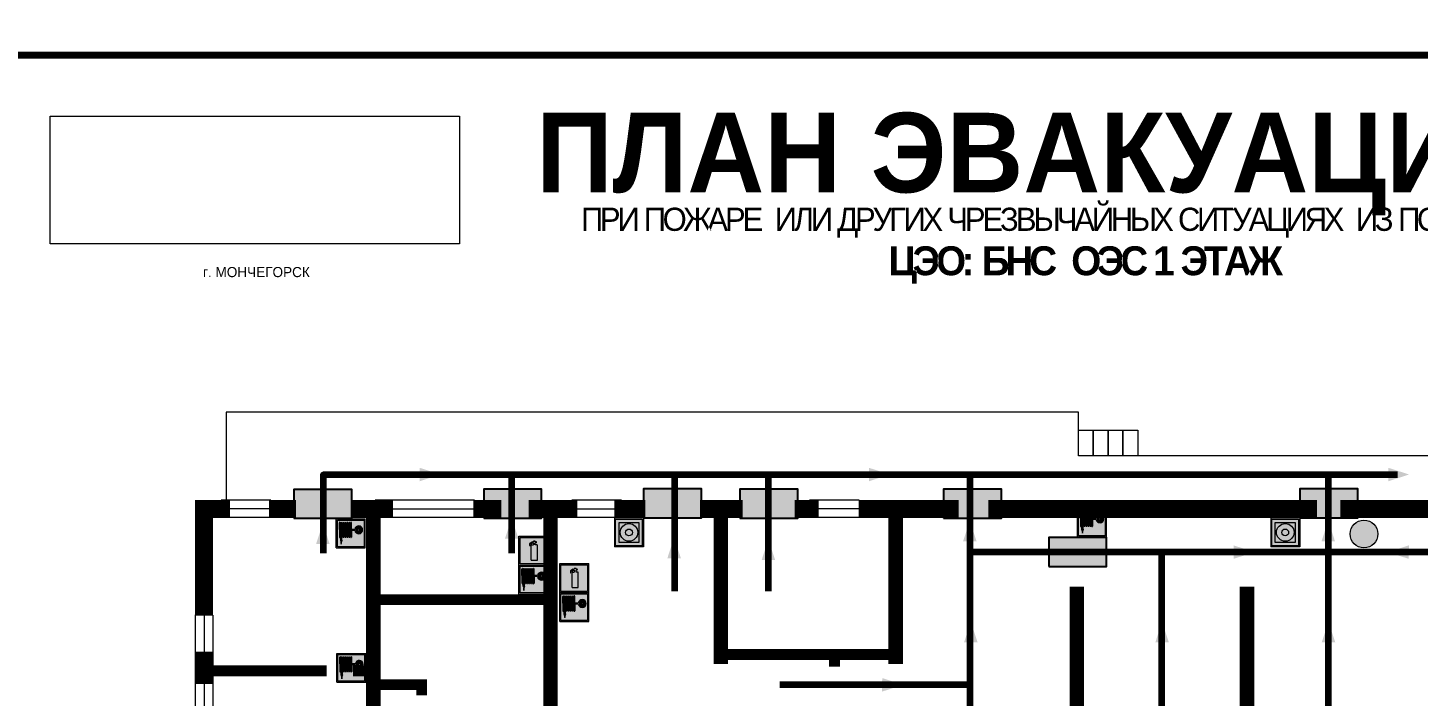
# Model space of a CAD drawing. Header units: millimetres. Extents: x 13114 to 67229, y 22859 to 38520.
# Drawn here: x 24668.9 to 25053.1, y 24492.9 to 24677.6 of the extents above; entities that cross this region are included whole.
import ezdxf

# ---------------------------------------------------------------- set-up
doc = ezdxf.new("R2010")
doc.units = ezdxf.units.MM
doc.layers.add('План_Штампы', color=7, linetype='Continuous')
doc.styles.add('обычный', font='arial.ttf')
picture_1 = doc.add_image_def('image1.jpg', size_in_pixel=(337, 105))

# ---------------------------------------------------------------- blocks, each defined once
blk = doc.blocks.new('A$C54414219')
at = {"true_color": 0xffffff}
h = blk.add_hatch(color=7, dxfattribs=at)
h.paths.add_polyline_path([(2.39, -9.45), (2.39, -18.3), (11.23, -18.3), (11.23, -9.45)], flags=0)
h.paths.add_polyline_path([(10.71, -13.87, -1), (2.92, -13.87, -1)], flags=0)
h.paths.add_polyline_path([(8.3, -13.87, -1), (5.33, -13.87, -1)], flags=0)
h.paths.add_polyline_path([(0.41, -7.47), (0.41, -20.27), (13.21, -20.27), (13.21, -7.47)])
h.paths.add_polyline_path([(0.92, -19.77), (12.71, -19.77), (12.71, -7.98), (0.92, -7.98)], flags=16)
h.paths.add_polyline_path([(11.23, -9.45), (11.23, -18.3), (2.39, -18.3), (2.39, -9.45)], flags=0)
at = {"lineweight": 5}
h = blk.add_hatch(color=242, dxfattribs=at)
h.paths.add_polyline_path([(12.71, -7.98), (0.92, -7.98), (0.92, -19.77), (12.71, -19.77)])
h.paths.add_polyline_path([(11.23, -18.3), (2.39, -18.3), (2.39, -9.45), (11.23, -9.45)], flags=16)
h.paths.add_polyline_path([(10.71, -13.87, -1), (2.92, -13.87, -1)], flags=0)
h.paths.add_polyline_path([(8.3, -13.87, -1), (5.33, -13.87, -1)], flags=0)
at = {"true_color": 0xffffff}
h = blk.add_hatch(color=7, dxfattribs=at)
h.paths.add_polyline_path([(2.39, -9.45), (2.39, -18.3), (11.23, -18.3), (11.23, -9.45)])
h.paths.add_polyline_path([(10.71, -13.87, -1), (2.92, -13.87, -1)], flags=16)
h.paths.add_polyline_path([(8.3, -13.87, -1), (5.33, -13.87, -1)], flags=0)
at = {"lineweight": 5}
h = blk.add_hatch(color=242, dxfattribs=at)
h.paths.add_polyline_path([(2.92, -13.87, 1), (10.71, -13.87, 1)])
h.paths.add_polyline_path([(8.3, -13.87, -1), (5.33, -13.87, -1)], flags=16)
at = {"color": 242, "lineweight": 5}
for p, q in [((0.41, -20.27), (0.41, -7.47)), ((0.41, -7.47), (13.21, -7.47)), ((0.41, -7.47), (13.21, -7.47)), ((13.21, -20.27), (13.21, -7.47)), ((0.41, -20.27), (13.21, -20.27))]:
    blk.add_line(p, q, dxfattribs=at)
for points in [[(0.92, -7.98), (12.71, -7.98), (12.71, -19.77), (0.92, -19.77)], [(2.39, -9.45), (11.23, -9.45), (11.23, -18.3), (2.39, -18.3)]]:
    blk.add_lwpolyline(points, close=True, dxfattribs=at)
for radius in [3.89, 1.49]:
    blk.add_circle((6.81, -13.87), radius, dxfattribs=at)
blk = doc.blocks.new('A$C7B8C2D5B')
at = {"lineweight": 0}
h = blk.add_hatch(color=5, dxfattribs=at)
h.dxf.hatch_style = 1
h.paths.add_polyline_path([(1.4, -3.02, 1), (-2.11, -3.02, 1)])
at = {"color": 5, "lineweight": 0}
blk.add_circle((-0.36, -3.02), 1.75, dxfattribs=at)
blk = doc.blocks.new('A$C7B4425F7')
at = {"true_color": 0xffffff}
blk.add_hatch(color=7, dxfattribs=at).paths.add_polyline_path([(0, 0), (-16, 0), (-16, -8), (0, -8)])
h = blk.add_hatch(color=126)
h.paths.add_polyline_path([(-0.2, -0.2), (-15.8, -0.2), (-15.8, -7.8), (-0.2, -7.8)])
h.paths.add_polyline_path([(-11.76, -2.03), (-11.76, -3.66), (-11.17, -3.66, -0.568275), (-11.17, -6.18), (-12.58, -6.18), (-12.58, -2.03)], flags=16)
h.paths.add_polyline_path([(-13.33, -4.12, -0.495768), (-13.59, -6.18), (-15.03, -6.18), (-15.03, -2.03), (-13.59, -2.03, -0.487973)], flags=16)
h.paths.add_polyline_path([(-10.25, -2.03), (-9.48, -2.03), (-9.48, -6.18), (-10.25, -6.18)], flags=16)
h.paths.add_polyline_path([(-13.84, -3.69), (-14.24, -3.69), (-14.24, -3.03), (-13.9, -3.03, -0.692621)], flags=0)
h.paths.add_polyline_path([(-9.15, -2.03), (-8.4, -2.03), (-8.04, -3.07), (-7.68, -2.03), (-6.93, -2.03), (-7.64, -4.1), (-6.93, -6.18), (-7.68, -6.18), (-8.04, -5.14), (-8.4, -6.18), (-9.15, -6.18), (-8.44, -4.1)], flags=16)
h.paths.add_polyline_path([(-11.76, -4.46), (-11.42, -4.46, -0.692621), (-11.36, -5.12), (-11.76, -5.12)], flags=0)
h.paths.add_polyline_path([(-13.9, -5.2), (-14.24, -5.2), (-14.24, -4.55), (-13.84, -4.55, -0.708038)], flags=0)
edge = h.paths.add_edge_path(flags=16)
edge.add_ellipse((-5.51, -4.08), major_axis=(0, 2.05), ratio=0.586184, start_angle=0, end_angle=360)
edge = h.paths.add_edge_path(flags=0)
edge.add_ellipse((-5.51, -4.08), major_axis=(0, 1.14), ratio=0.454828, start_angle=0, end_angle=360)
h.paths.add_polyline_path([(-4.13, -4.96, 0.377264), (-3.48, -4.52, 0.0555), (-3.16, -2.03), (-1.66, -2.03), (-1.66, -4.96), (-0.96, -4.96), (-0.96, -7.01), (-1.75, -7.01), (-1.75, -6.18), (-3.3, -6.18), (-3.3, -7.02), (-4.13, -7.02)], flags=16)
h.paths.add_polyline_path([(-2.73, -2.91), (-2.28, -2.91), (-2.28, -4.96), (-3.05, -4.96, 0.079136)], flags=0)
at = {"color": 126}
blk.add_lwpolyline([(-16, -8), (0, -8), (0, 0), (-16, 0)], close=True, dxfattribs=at)
blk = doc.blocks.new('A$C37112FD5')
at = {"true_color": 0xf5f5ff}
h = blk.add_hatch(color=7, dxfattribs=at)
h.dxf.hatch_style = 1
h.paths.add_polyline_path([(12.8, -7.4), (0, -7.4), (0, -20.2), (12.8, -20.2)])
h.paths.add_polyline_path([(12.29, -7.91), (12.29, -19.69), (0.51, -19.69), (0.51, -7.91)], flags=16)
h.paths.add_polyline_path([(4.98, -9.04, -0.42597), (5.17, -9.22), (5.17, -12.25), (5.17, -15.29, -0.432244), (4.98, -15.47), (4.83, -15.47, -0.42597), (4.64, -15.29), (4.64, -12.25), (4.64, -9.22, -0.432244), (4.83, -9.04)], flags=0)
h.paths.add_polyline_path([(4.28, -9.22), (4.28, -12.25), (4.28, -15.29, -0.432244), (4.09, -15.47), (3.94, -15.47, -0.42597), (3.75, -15.29), (3.75, -12.25), (3.75, -9.22, -0.432244), (3.94, -9.04), (4.09, -9.04, -0.42597)], flags=0)
h.paths.add_polyline_path([(5.72, -9.04), (5.87, -9.04, -0.42597), (6.06, -9.22), (6.06, -12.25), (6.06, -15.29, -0.432244), (5.87, -15.47), (5.72, -15.47, -0.42597), (5.53, -15.29), (5.53, -12.25), (5.53, -9.22, -0.432244)], flags=0)
h.paths.add_polyline_path([(6.42, -8.9), (6.5, -8.9, -0.42597), (6.69, -9.08), (6.69, -12.03), (8.21, -12.03, -15.824349), (8.21, -12.47), (6.69, -12.47), (6.69, -15.42, -0.432244), (6.5, -15.6), (6.42, -15.6)], flags=0)
h.paths.add_polyline_path([(3.39, -9.22), (3.39, -12.25), (3.39, -15.29, -0.432244), (3.2, -15.47), (3.05, -15.47, -0.42597), (2.85, -15.29), (2.85, -12.25), (2.85, -9.22, -0.432244), (3.05, -9.04), (3.2, -9.04, -0.42597)], flags=0)
h.paths.add_polyline_path([(2.5, -9.22), (2.5, -16.71), (1.96, -16.71), (1.96, -9.22, -0.432244), (2.15, -9.04), (2.31, -9.04, -0.42597)], flags=0)
h.paths.add_polyline_path([(1.61, -8.9), (1.61, -15.6), (1.57, -15.6, -0.42597), (1.37, -15.42), (1.37, -12.03), (1.37, -9.09, -0.432244), (1.57, -8.9)], flags=0)
h.paths.add_polyline_path([(9.76, -10.81), (9.76, -12.03), (8.49, -12.03, -0.336371)], flags=0)
h.paths.add_polyline_path([(8.49, -12.47), (9.76, -12.47), (9.76, -13.7, -0.336371)], flags=0)
h.paths.add_polyline_path([(10.11, -10.81, -0.336371), (11.38, -12.03), (10.11, -12.03)], flags=0)
h.paths.add_polyline_path([(10.11, -12.47), (11.38, -12.47, -0.336371), (10.11, -13.7)], flags=0)
h.paths.add_polyline_path([(2.5, -16.84), (2.5, -17.05), (1.97, -17.05), (1.97, -16.84)], flags=0)
h.paths.add_polyline_path([(2.5, -17.24, -0.033778), (2.24, -18.6, -0.033778), (1.97, -17.24)], flags=0)
h = blk.add_hatch(color=242)
h.dxf.hatch_style = 1
h.paths.add_polyline_path([(12.29, -7.91), (0.51, -7.91), (0.51, -19.69), (12.29, -19.69)])
h.paths.add_polyline_path([(6.42, -15.6), (6.42, -8.9), (6.5, -8.9, -0.42597), (6.69, -9.08), (6.69, -12.03), (8.21, -12.03, -15.824349), (8.21, -12.47), (6.69, -12.47), (6.69, -15.42, -0.432244), (6.5, -15.6)], flags=16)
h.paths.add_polyline_path([(5.87, -15.47), (5.72, -15.47, -0.42597), (5.53, -15.29), (5.53, -12.25), (5.53, -9.22, -0.432244), (5.72, -9.04), (5.87, -9.04, -0.42597), (6.06, -9.22), (6.06, -12.25), (6.06, -15.29, -0.432244)], flags=16)
h.paths.add_polyline_path([(4.98, -15.47), (4.83, -15.47, -0.42597), (4.64, -15.29), (4.64, -12.25), (4.64, -9.22, -0.432244), (4.83, -9.04), (4.98, -9.04, -0.42597), (5.17, -9.22), (5.17, -12.25), (5.17, -15.29, -0.432244)], flags=16)
h.paths.add_polyline_path([(4.09, -15.47), (3.94, -15.47, -0.42597), (3.75, -15.29), (3.75, -12.25), (3.75, -9.22, -0.432244), (3.94, -9.04), (4.09, -9.04, -0.42597), (4.28, -9.22), (4.28, -12.25), (4.28, -15.29, -0.432244)], flags=16)
h.paths.add_polyline_path([(3.2, -15.47), (3.05, -15.47, -0.42597), (2.85, -15.29), (2.85, -12.25), (2.85, -9.22, -0.432244), (3.05, -9.04), (3.2, -9.04, -0.42597), (3.39, -9.22), (3.39, -12.25), (3.39, -15.29, -0.432244)], flags=16)
h.paths.add_polyline_path([(2.5, -17.05), (1.97, -17.05), (1.97, -16.84), (2.5, -16.84)], flags=16)
h.paths.add_polyline_path([(2.5, -17.24, -0.033778), (2.24, -18.6, -0.033778), (1.97, -17.24)], flags=16)
h.paths.add_polyline_path([(2.5, -16.71), (1.96, -16.71), (1.96, -9.22, -0.432244), (2.15, -9.04), (2.31, -9.04, -0.42597), (2.5, -9.22)], flags=16)
h.paths.add_polyline_path([(1.61, -15.6), (1.57, -15.6, -0.42597), (1.37, -15.42), (1.37, -12.03), (1.37, -9.09, -0.432244), (1.57, -8.9), (1.61, -8.9)], flags=16)
h.paths.add_polyline_path([(8.49, -12.47), (9.76, -12.47), (9.76, -13.7, -0.336371)], flags=0)
h.paths.add_polyline_path([(10.11, -13.7), (10.11, -12.47), (11.38, -12.47, -0.336371)], flags=0)
h.paths.add_polyline_path([(8.49, -12.03, -0.336371), (9.76, -10.81), (9.76, -12.03)], flags=0)
h.paths.add_polyline_path([(10.11, -12.03), (10.11, -10.81, -0.336371), (11.38, -12.03)], flags=0)
h = blk.add_hatch(color=7, dxfattribs=at)
h.dxf.hatch_style = 1
h.paths.add_polyline_path([(1.61, -8.9), (1.57, -8.9, 0.432244), (1.37, -9.09), (1.37, -12.03), (1.37, -15.42, 0.42597), (1.57, -15.6), (1.61, -15.6)])
h.paths.add_polyline_path([(2.5, -9.22, 0.42597), (2.31, -9.04), (2.15, -9.04, 0.432244), (1.96, -9.22), (1.96, -16.71), (2.5, -16.71)])
h.paths.add_polyline_path([(2.5, -16.84), (1.97, -16.84), (1.97, -17.05), (2.5, -17.05)])
h.paths.add_polyline_path([(2.5, -17.24), (1.97, -17.24, 0.033778), (2.24, -18.6, 0.033778)])
h.paths.add_polyline_path([(3.39, -12.25), (3.39, -9.22, 0.42597), (3.2, -9.04), (3.05, -9.04, 0.432244), (2.85, -9.22), (2.85, -12.25), (2.85, -15.29, 0.42597), (3.05, -15.47), (3.2, -15.47, 0.432244), (3.39, -15.29)])
h.paths.add_polyline_path([(4.28, -12.25), (4.28, -9.22, 0.42597), (4.09, -9.04), (3.94, -9.04, 0.432244), (3.75, -9.22), (3.75, -12.25), (3.75, -15.29, 0.42597), (3.94, -15.47), (4.09, -15.47, 0.432244), (4.28, -15.29)])
h.paths.add_polyline_path([(5.17, -12.25), (5.17, -9.22, 0.42597), (4.98, -9.04), (4.83, -9.04, 0.432244), (4.64, -9.22), (4.64, -12.25), (4.64, -15.29, 0.42597), (4.83, -15.47), (4.98, -15.47, 0.432244), (5.17, -15.29)])
h.paths.add_polyline_path([(6.06, -12.25), (6.06, -9.22, 0.42597), (5.87, -9.04), (5.72, -9.04, 0.432244), (5.53, -9.22), (5.53, -12.25), (5.53, -15.29, 0.42597), (5.72, -15.47), (5.87, -15.47, 0.432244), (6.06, -15.29)])
h.paths.add_polyline_path([(6.69, -12.47), (8.21, -12.47, 15.824349), (8.21, -12.03), (6.69, -12.03), (6.69, -9.08, 0.42597), (6.5, -8.9), (6.42, -8.9), (6.42, -15.6), (6.5, -15.6, 0.432244), (6.69, -15.42)])
h.paths.add_polyline_path([(8.49, -12.47), (9.76, -12.47), (9.76, -13.7, -0.336371)], flags=16)
h.paths.add_polyline_path([(8.49, -12.03, -0.336371), (9.76, -10.81), (9.76, -12.03)], flags=16)
h.paths.add_polyline_path([(10.11, -12.47), (11.38, -12.47, -0.336371), (10.11, -13.7)], flags=16)
h.paths.add_polyline_path([(10.11, -12.03), (10.11, -10.81, -0.336371), (11.38, -12.03)], flags=16)
h = blk.add_hatch(color=242)
h.dxf.hatch_style = 1
h.paths.add_polyline_path([(9.76, -10.81, 0.336371), (8.49, -12.03), (9.76, -12.03)])
h.paths.add_polyline_path([(10.11, -10.81), (10.11, -12.03), (11.38, -12.03, 0.336371)])
h.paths.add_polyline_path([(11.38, -12.47), (10.11, -12.47), (10.11, -13.7, 0.336371)])
h.paths.add_polyline_path([(9.76, -12.47), (8.49, -12.47, 0.336371), (9.76, -13.7)])
at = {"color": 242, "lineweight": 5}
for p, q in [((0, -20.2), (0, -7.4)), ((0, -7.4), (12.8, -7.4)), ((1.37, -12.03), (1.37, -9.08)), ((1.37, -12.03), (1.37, -15.42)), ((1.57, -8.9), (1.61, -8.9)), ((1.61, -8.9), (1.61, -15.6)), ((1.96, -16.71), (1.96, -9.22)), ((2.15, -9.04), (2.31, -9.04)), ((2.5, -16.71), (2.5, -9.22)), ((2.85, -12.25), (2.85, -9.22)), ((2.85, -12.25), (2.85, -15.29)), ((3.05, -9.04), (3.2, -9.04)), ((3.39, -12.25), (3.39, -9.22)), ((3.39, -12.25), (3.39, -15.29)), ((3.75, -12.25), (3.75, -9.22)), ((3.75, -12.25), (3.75, -15.29)), ((3.94, -9.04), (4.09, -9.04)), ((4.28, -12.25), (4.28, -9.22)), ((4.28, -12.25), (4.28, -15.29)), ((4.64, -12.25), (4.64, -9.22)), ((4.64, -12.25), (4.64, -15.29)), ((4.83, -9.04), (4.98, -9.04)), ((5.17, -12.25), (5.17, -9.22)), ((5.17, -12.25), (5.17, -15.29)), ((5.53, -12.25), (5.53, -9.22)), ((5.53, -12.25), (5.53, -15.29)), ((5.72, -9.04), (5.87, -9.04)), ((6.06, -12.25), (6.06, -9.22)), ((6.06, -12.25), (6.06, -15.29)), ((6.42, -8.9), (6.42, -15.6)), ((6.5, -8.9), (6.42, -8.9)), ((6.69, -12.03), (6.69, -9.08)), ((8.21, -12.03), (6.69, -12.03)), ((9.76, -12.03), (8.49, -12.03)), ((9.76, -10.81), (9.76, -12.03)), ((10.11, -10.81), (10.11, -12.03)), ((11.38, -12.03), (10.11, -12.03)), ((12.8, -20.2), (12.8, -7.4)), ((1.57, -15.6), (1.61, -15.6)), ((1.96, -16.71), (2.5, -16.71)), ((1.97, -16.84), (2.5, -16.84)), ((1.97, -17.05), (1.97, -16.84)), ((2.5, -17.05), (1.97, -17.05)), ((1.97, -17.24), (2.5, -17.24)), ((2.5, -16.84), (2.5, -17.05)), ((3.05, -15.47), (3.2, -15.47)), ((3.94, -15.47), (4.09, -15.47)), ((4.83, -15.47), (4.98, -15.47)), ((5.72, -15.47), (5.87, -15.47)), ((6.42, -15.6), (6.5, -15.6)), ((8.21, -12.47), (6.69, -12.47)), ((6.69, -12.47), (6.69, -15.42)), ((9.76, -12.47), (8.49, -12.47)), ((9.76, -12.47), (9.76, -13.7)), ((11.38, -12.47), (10.11, -12.47)), ((10.11, -12.47), (10.11, -13.7)), ((0, -20.2), (12.8, -20.2))]:
    blk.add_line(p, q, dxfattribs=at)
blk.add_lwpolyline([(0.51, -7.91), (12.29, -7.91), (12.29, -19.69), (0.51, -19.69)], close=True, dxfattribs=at)
for centre, radius, start, end in [((1.56, -9.09), 0.182, 87.10267, 180.60715), ((2.15, -9.22), 0.182, 87.10267, 180.60715), ((2.32, -9.22), 0.182, 359.39285, 92.89733), ((3.04, -9.22), 0.182, 87.10267, 180.60715), ((3.21, -9.22), 0.182, 359.39285, 92.89733), ((3.93, -9.22), 0.182, 87.10267, 180.60715), ((4.1, -9.22), 0.182, 359.39285, 92.89733), ((4.82, -9.22), 0.182, 87.10267, 180.60715), ((4.99, -9.22), 0.182, 359.39285, 92.89733), ((5.71, -9.22), 0.182, 87.10267, 180.60715), ((5.88, -9.22), 0.182, 359.39285, 92.89733), ((6.51, -9.09), 0.182, 359.39285, 92.89733), ((9.93, -12.25), 1.74, 187.23185, 172.76815), ((9.93, -12.25), 1.46, 96.99266, 171.35851), ((9.93, -12.25), 1.46, 8.64149, 83.00734), ((1.56, -15.42), 0.182, 179.39285, 272.89733), ((12.17, -15.98), 10.27, 187.04098, 194.7793), ((-7.7, -15.98), 10.27, 345.2207, 352.95902), ((3.04, -15.29), 0.182, 179.39285, 272.89733), ((3.21, -15.29), 0.182, 267.10267, 0.60715), ((3.93, -15.29), 0.182, 179.39285, 272.89733), ((4.1, -15.29), 0.182, 267.10267, 0.60715), ((4.82, -15.29), 0.182, 179.39285, 272.89733), ((4.99, -15.29), 0.182, 267.10267, 0.60715), ((5.71, -15.29), 0.182, 179.39285, 272.89733), ((5.88, -15.29), 0.182, 267.10267, 0.60715), ((6.51, -15.42), 0.182, 267.10267, 0.60715), ((9.93, -12.25), 1.46, 188.64149, 263.00734), ((9.93, -12.25), 1.46, 276.99266, 351.35851)]:
    blk.add_arc(centre, radius, start, end, dxfattribs=at)
blk = doc.blocks.new('A$C3AD82952')
at = {"true_color": 0xf5f5ff}
h = blk.add_hatch(color=7, dxfattribs=at)
h.dxf.hatch_style = 1
h.paths.add_polyline_path([(8.21, 8.73, 0.414214), (7.89, 9.05), (7.22, 9.05), (7.22, 9.92), (7.59, 9.92, 1), (7.57, 10.36), (7.22, 10.36), (7.22, 10.6), (6.43, 10.6), (6.43, 10.36), (6.01, 10.36), (4.74, 9.59), (4.74, 8.69), (4.98, 8.73), (4.98, 9.26), (6.12, 9.91), (6.43, 9.91), (6.43, 9.05), (5.76, 9.05, 0.414214), (5.44, 8.73), (5.44, 2.2), (8.21, 2.2)], flags=0)
h.paths.add_polyline_path([(12.8, 12.8), (0, 12.8), (0, 0), (12.8, 0)])
h.paths.add_polyline_path([(0.51, 12.29), (12.29, 12.29), (12.29, 0.51), (0.51, 0.51)], flags=16)
h.paths.add_polyline_path([(4.74, 9.59), (6.01, 10.36), (6.43, 10.36), (6.43, 10.6), (7.22, 10.6), (7.22, 10.36), (7.59, 10.36, -0.94586), (7.59, 9.92), (7.22, 9.92), (7.22, 9.05), (7.89, 9.05, -0.414214), (8.21, 8.73), (8.21, 2.2), (5.44, 2.2), (5.44, 8.73, -0.414214), (5.76, 9.05), (6.43, 9.05), (6.43, 9.91), (6.12, 9.91), (4.98, 9.26), (4.98, 8.73), (4.74, 8.69)], flags=0)
h = blk.add_hatch(color=242)
h.dxf.hatch_style = 1
h.paths.add_polyline_path([(12.29, 12.29), (0.51, 12.29), (0.51, 0.51), (12.29, 0.51)])
h.paths.add_polyline_path([(4.74, 8.69), (4.74, 9.59), (6.01, 10.36), (6.43, 10.36), (6.43, 10.6), (7.22, 10.6), (7.22, 10.36), (7.59, 10.36, -0.94586), (7.59, 9.92), (7.22, 9.92), (7.22, 9.05), (7.89, 9.05, -0.414214), (8.21, 8.73), (8.21, 2.2), (5.44, 2.2), (5.44, 8.73, -0.414214), (5.76, 9.05), (6.43, 9.05), (6.43, 9.91), (6.12, 9.91), (4.98, 9.26), (4.98, 8.73)], flags=16)
h = blk.add_hatch(color=7, dxfattribs=at)
h.dxf.hatch_style = 1
h.paths.add_polyline_path([(8.21, 8.73, 0.414214), (7.89, 9.05), (7.22, 9.05), (7.22, 9.92), (7.59, 9.92, 1), (7.57, 10.36), (7.22, 10.36), (7.22, 10.6), (6.43, 10.6), (6.43, 10.36), (6.01, 10.36), (4.74, 9.59), (4.74, 8.69), (4.98, 8.73), (4.98, 9.26), (6.12, 9.91), (6.43, 9.91), (6.43, 9.05), (5.76, 9.05, 0.414214), (5.44, 8.73), (5.44, 2.2), (8.21, 2.2)])
at = {"color": 242, "lineweight": 5}
for p, q in [((0, 0), (0, 12.8)), ((0, 12.8), (12.8, 12.8)), ((12.8, 0), (12.8, 12.8)), ((6.01, 10.36), (4.74, 9.59)), ((4.74, 9.59), (4.74, 8.69)), ((4.74, 8.69), (4.98, 8.73)), ((4.98, 9.26), (6.12, 9.91)), ((4.98, 8.73), (4.98, 9.26)), ((5.44, 2.2), (5.44, 8.73)), ((5.76, 9.05), (6.43, 9.05)), ((6.01, 10.36), (6.43, 10.36)), ((6.12, 9.91), (6.43, 9.91)), ((7.22, 10.6), (6.43, 10.6)), ((6.43, 10.6), (6.43, 10.36)), ((6.43, 9.91), (6.43, 9.05)), ((7.22, 10.36), (7.22, 10.6)), ((7.59, 10.36), (7.22, 10.36)), ((7.22, 9.05), (7.22, 9.92)), ((7.59, 9.92), (7.22, 9.92)), ((7.89, 9.05), (7.22, 9.05)), ((8.21, 2.2), (8.21, 8.73)), ((0, 0), (12.8, 0)), ((5.44, 2.2), (8.21, 2.2))]:
    blk.add_line(p, q, dxfattribs=at)
blk.add_lwpolyline([(0.51, 12.29), (12.29, 12.29), (12.29, 0.51), (0.51, 0.51)], close=True, dxfattribs=at)
for centre, radius, start, end in [((5.76, 8.73), 0.32, 90, 180), ((7.58, 10.14), 0.223, 273.18746, 86.81254), ((7.89, 8.73), 0.32, 0, 90)]:
    blk.add_arc(centre, radius, start, end, dxfattribs=at)
blk = doc.blocks.new('A$C32E8229D')
at = {"true_color": 0xffffff}
blk.add_hatch(color=7, dxfattribs=at).paths.add_polyline_path([(0, 0), (0, -8), (16, -8), (16, 0)])
h = blk.add_hatch(color=126)
h.paths.add_polyline_path([(0.2, -0.2), (15.8, -0.2), (15.8, -7.8), (0.2, -7.8)])
h.paths.add_polyline_path([(13.49, -2.05), (12.08, -2.05), (11.37, -2.63, 0.162397), (11.29, -2.84), (11.29, -3.63), (10.35, -3.63), (10.35, -4.05), (11.68, -4.05), (11.68, -3.48), (12.26, -4.28), (11.29, -5.1), (11.29, -6.78), (11.85, -6.78), (11.85, -5.44), (12.8, -4.64), (12.8, -5.94), (14.46, -5.94), (14.46, -5.39), (13.45, -5.39), (13.45, -3.97), (12.46, -2.59), (13.15, -2.59), (13.69, -3.34), (14.18, -3)], flags=16)
h.paths.add_polyline_path([(10.74, -1.82, 1), (11.8, -1.82, 1)], flags=16)
h.paths.add_polyline_path([(9.39, -3.59), (5.99, -3.59), (6.56, -3.03), (5.91, -3.03), (5.1, -3.83), (5.91, -4.64), (6.56, -4.64), (5.99, -4.09), (9.39, -4.09)], flags=16)
h.paths.add_polyline_path([(4.29, -1.08), (1.72, -1.08), (1.72, -6.6), (4.29, -6.6)], flags=16)
at = {"color": 126}
blk.add_lwpolyline([(16, -8), (0, -8), (0, 0), (16, 0)], close=True, dxfattribs=at)

msp = doc.modelspace()

# ---------------------------------------------------------------- linework, layer by layer
at = {"color": 6, "lineweight": 100}
for points in [[(24649.66, 24670.01), (25249.66, 24670.01), (25249.66, 25065.01), (24649.66, 25065.01)], [(24649.66, 24275.01), (25249.66, 24275.01), (25249.66, 24670.01), (24649.66, 24670.01)]]:
    msp.add_lwpolyline(points, close=True, dxfattribs=at)
at = {"lineweight": 0}
for points in [[(25073.22, 24559.27), (24959.18, 24559.27), (24959.18, 24571.39), (24723.68, 24571.39), (24723.68, 24545.36)], [(24735.99, 24547.07), (24722.28, 24547.07)], [(24778.57, 24547.06), (24764.86, 24547.06)], [(24792.28, 24547.06), (24778.57, 24547.06)], [(24832.92, 24547.06), (24819.21, 24547.06)], [(24898.58, 24547.07), (24884.87, 24547.07)], [(24735.82, 24544.63), (24722.11, 24544.63)], [(24735.91, 24542.24), (24722.2, 24542.24)], [(24778.4, 24544.61), (24764.69, 24544.61)], [(24778.49, 24542.22), (24764.78, 24542.22)], [(24792.11, 24544.61), (24778.4, 24544.61)], [(24792.2, 24542.22), (24778.49, 24542.22)], [(24832.75, 24544.61), (24819.04, 24544.61)], [(24832.85, 24542.22), (24819.13, 24542.22)], [(24898.41, 24544.62), (24884.7, 24544.62)], [(24898.5, 24542.23), (24884.79, 24542.23)], [(24715.11, 24515.33), (24715.11, 24484.1)], [(24717.59, 24515.1), (24717.59, 24483.87)], [(24719.99, 24515.25), (24719.99, 24484.02)]]:
    msp.add_lwpolyline(points, dxfattribs=at)
for points in [[(24963.28, 24559.27), (24959.18, 24559.27), (24959.18, 24566.38), (24963.28, 24566.38)], [(24967.37, 24559.27), (24963.28, 24559.27), (24963.28, 24566.38), (24967.37, 24566.38)], [(24971.46, 24559.27), (24967.37, 24559.27), (24967.37, 24566.38), (24971.46, 24566.38)], [(24975.55, 24559.27), (24971.46, 24559.27), (24971.46, 24566.38), (24975.55, 24566.38)]]:
    msp.add_lwpolyline(points, close=True, dxfattribs=at)
at = {"color": 126, "lineweight": 100, "true_color": 0x008754}
for points in [[(24802.57, 24554.05), (24750.45, 24554.05), (24750.45, 24532.44)], [(24929.13, 24554.05), (24802.57, 24554.05), (24802.57, 24532.44)], [(24847.54, 24554.05), (24847.54, 24521.9)], [(24873.57, 24521.9), (24873.57, 24554.05)], [(25047.37, 24554.05), (24929.13, 24554.05), (24929.13, 24532.73)], [(25028.2, 24554.05), (25028.2, 24409.27)], [(25007.48, 24387.89), (24982.26, 24387.89), (24982.26, 24409.27), (25082.61, 24409.27), (25082.61, 24532.73), (24929.13, 24532.73), (24929.13, 24409.27), (24982.26, 24409.27)], [(24982.26, 24409.27), (24982.26, 24532.73)], [(24929.13, 24496.02), (24876.66, 24496.02)]]:
    msp.add_lwpolyline(points, dxfattribs=at)
at = {"lineweight": 0}
for points, const_width in [([(24724.72, 24544.62), (24717.59, 24544.62), (24717.59, 24515.1)], 5), ([(24743.02, 24544.62), (24735.53, 24544.62)], 5), ([(24769.79, 24544.62), (24758.23, 24544.62)], 5), ([(24764.36, 24544.62), (24764.36, 24482.17)], 4), ([(24799.72, 24544.62), (24791.95, 24544.62)], 5), ([(24820.75, 24544.62), (24807.3, 24544.62)], 5), ([(24813.31, 24481.71), (24813.31, 24544.62)], 4), ([(24839.5, 24544.62), (24830.98, 24544.62)], 5), ([(24866.4, 24544.62), (24854.65, 24544.62)], 5), ([(24860.37, 24544.62), (24860.37, 24501.82)], 4), ([(24887.42, 24544.62), (24880.79, 24544.62)], 5), ([(24926.05, 24544.62), (24898.41, 24544.62)], 5), ([(24908.67, 24544.62), (24908.67, 24501.82)], 4), ([(25025.13, 24544.62), (24934.3, 24544.62)], 5), ([(25113.1, 24544.62), (25031.55, 24544.62)], 5), ([(24958.73, 24523.12), (24958.73, 24420.51)], 4), ([(25005.74, 24523.12), (25005.74, 24420.51)], 4), ([(24812.16, 24519.56), (24764.76, 24519.56)], 3), ([(24717.59, 24505.21), (24717.59, 24496.28)], 5), ([(24908.29, 24504.39), (24859.25, 24504.39), (24891.8, 24504.39), (24891.8, 24501.02)], 3), ([(24751.46, 24499.89), (24718.2, 24499.89)], 3), ([(24763.93, 24499.89), (24758.74, 24499.89)], 3), ([(24777.71, 24493.13), (24777.71, 24496.08), (24763.85, 24496.08)], 3)]:
    msp.add_lwpolyline(points, dxfattribs=dict(at, const_width=const_width))
at = {"layer": 'План_Штампы', "color": 126, "true_color": 0x008754}
for points in [[(24777.14, 24552.27), (24777.15, 24556), (24782.89, 24554.15)], [(24901.29, 24552.27), (24901.3, 24556), (24907.04, 24554.15)], [(25044.8, 24552.27), (25044.81, 24556), (25050.54, 24554.15)], [(24804.46, 24536.39), (24800.72, 24536.4), (24802.57, 24542.13)], [(24752.28, 24534.93), (24748.54, 24534.94), (24750.39, 24540.67)], [(24931.05, 24535.66), (24927.31, 24535.67), (24929.16, 24541.41)], [(25030.08, 24535.65), (25026.35, 24535.66), (25028.2, 24541.39)], [(24849.34, 24531), (24845.6, 24531.01), (24847.45, 24536.74)], [(24875.38, 24530.49), (24871.65, 24530.5), (24873.5, 24536.24)], [(25002.04, 24530.83), (25002.05, 24534.57), (25007.79, 24532.71)], [(25050.48, 24534.57), (25050.47, 24530.83), (25044.74, 24532.68)], [(24931.32, 24507.74), (24927.58, 24507.75), (24929.44, 24513.48)], [(24984.17, 24507.74), (24980.43, 24507.75), (24982.28, 24513.48)], [(25030.15, 24507.74), (25026.41, 24507.75), (25028.26, 24513.48)], [(24904.94, 24494.16), (24904.95, 24497.9), (24910.69, 24496.04)]]:
    msp.add_solid(points, dxfattribs=at)

# ---------------------------------------------------------------- block references
for name, p, xscale, yscale, zscale in [('A$C37112FD5', (24754.1, 24546.51), 0.6249984004534781, 0.6249984004534781, 0.6249984004534781), ('A$C37112FD5', (24958.9, 24549.54), 0.6249984004534781, 0.6249984004534781, 0.6249984004534781), ('A$C3AD82952', (24804.57, 24529.1), 0.625, 0.625, 0.625), ('A$C37112FD5', (24804.57, 24533.72), 0.6249984004534781, 0.6249984004534781, 0.6249984004534781), ('A$C3AD82952', (24815.85, 24521.52), 0.625, 0.625, 0.625), ('A$C37112FD5', (24815.85, 24526.15), 0.6249984004534781, 0.6249984004534781, 0.6249984004534781), ('A$C37112FD5', (24754.26, 24509.35), 0.6249984004534781, 0.6249984004534781, 0.6249984004534781)]:
    msp.add_blockref(name, p, dxfattribs=dict(xscale=xscale, yscale=yscale, zscale=zscale))
at = {"rotation": 180}
for name, p, xscale, yscale, zscale in [('A$C54414219', (24839.25, 24529.47), 0.625, 0.625, 0.625), ('A$C54414219', (25020.59, 24529.48), 0.625, 0.625, 0.625), ('A$C7B8C2D5B', (25037.3, 24531.14), 2.177419353276491, 2.177419353276491, 2.177419353276491)]:
    msp.add_blockref(name, p, dxfattribs=dict(at, xscale=xscale, yscale=yscale, zscale=zscale))
at = {"layer": 'План_Штампы'}
for p in [(24758.38, 24550.04), (24810.85, 24550.11), (24854.99, 24550.14), (24881.6, 24550.12), (24937.92, 24550.1), (25036.34, 24550.15)]:
    msp.add_blockref('A$C7B4425F7', p, dxfattribs=at)
at = {"layer": 'План_Штампы', "color": 126, "true_color": 0x008754, "xscale": -1}
msp.add_blockref('A$C32E8229D', (24966.97, 24536.74), dxfattribs=at)

# ---------------------------------------------------------------- texts
at = {"lineweight": 0, "style": 'обычный'}
for s, insert, char_height, width, attachment_point in [('{\\fProxima Nova Rg|b1|i0|c204|p2;ПЛАН ЭВАКУАЦИИ}', (24809.33, 24654.09), 22, 493.8901, 1), ('\\pi-8.4,l8.4,t8.4;{\\fProxima Nova Rg|b0|i0|c204|p2;г. МОНЧЕГОРСК\\H1.1997x; }', (24732.04, 24610.06), 2.8, 126.6484, 5)]:
    msp.add_mtext(s, dxfattribs=dict(at, insert=insert, char_height=char_height, width=width, attachment_point=attachment_point))
at = {"color": 0, "lineweight": 0, "insert": (24959.2, 24628.04), "char_height": 8, "width": 449.2158, "attachment_point": 5, "style": 'обычный'}
msp.add_mtext('{\\fArial Black|b1|i0|c204|p34;\\H2x;\\T0.85;  \\fArial Narrow|b0|i0|c204|p34;\\H0.8x;\\W0.9;\\P\\fProxima Nova Rg|b0|i0|c204|p2;\\H0.5x;\\W1;\\C256;ПРИ ПОЖАРЕ  ИЛИ ДРУГИХ ЧРЕЗВЫЧАЙНЫХ СИТУАЦИЯХ  ИЗ ПОМЕЩЕНИЙ \\fProxima Nova Rg|b1|i0|c204|p2;\\H1.25x;\\P ЦЭО: БНС  ОЭС 1 ЭТАЖ}', dxfattribs=at)

# ---------------------------------------------------------------- pictures from other files: only their frames are drawn
at = {"color": 7, "lineweight": 0, "true_color": 0xf5f5ff}
image = msp.add_image(picture_1, insert=(24675.03, 24617.92), size_in_units=(113.11, 35.24), dxfattribs=at)
image.dxf.flags = 7

doc.saveas('drawing.dxf')
